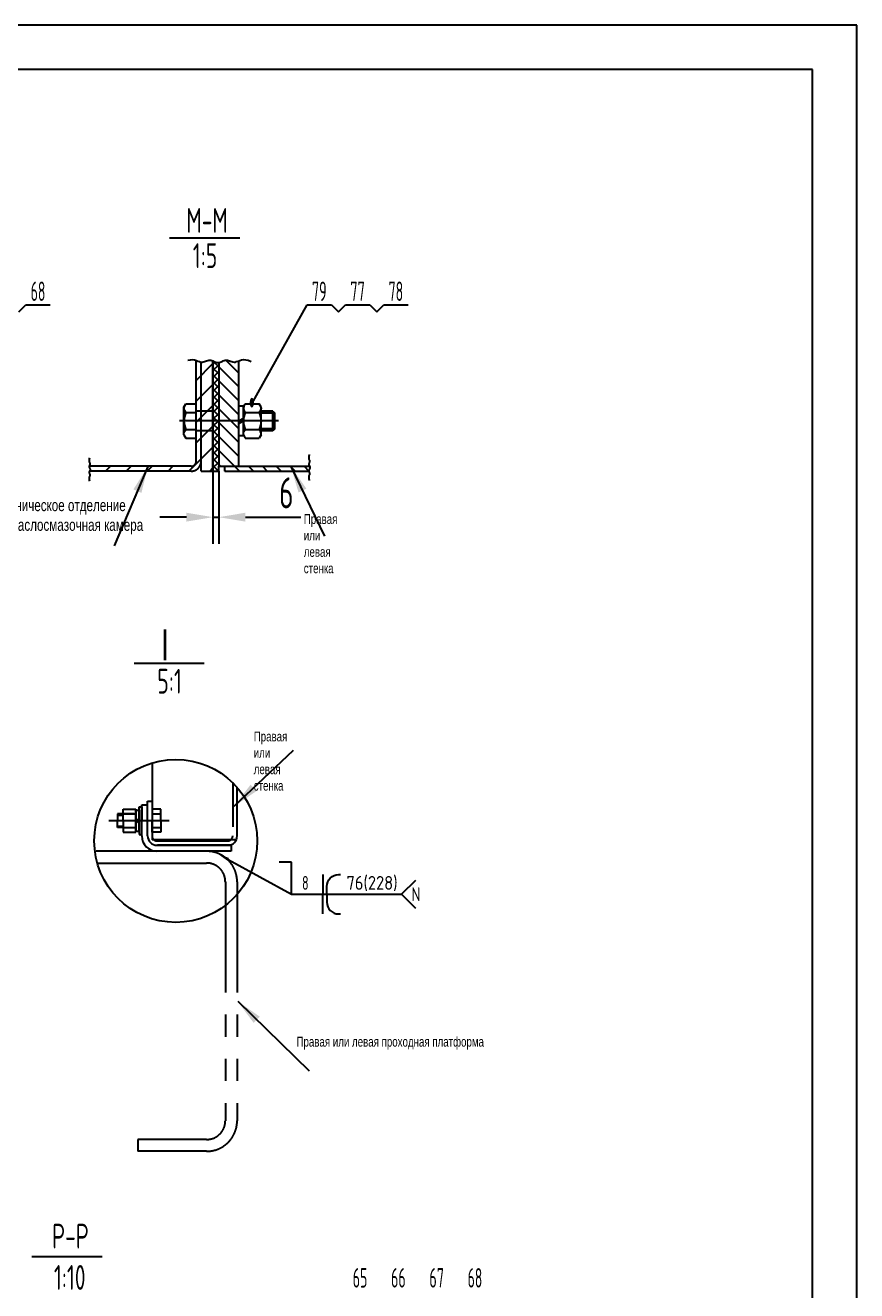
# Model space of a CAD drawing. Header units: millimetres. Extents: x 0 to 18900, y -495 to 13365.
# Drawn here: x 14673 to 18900, y 6934 to 13365 of the extents above; entities that cross this region are included whole.
import ezdxf
from ezdxf.enums import TextEntityAlignment as Align

# ---------------------------------------------------------------- set-up
doc = ezdxf.new("R2010")
doc.units = ezdxf.units.MM
doc.header["$LTSCALE"] = 450
for name, pattern in [('F', [0.75, 0.5, -0.25]), ('G', [2, 1.25, -0.25, 0.25, -0.25]), ('K', [2.5, 1.25, -0.25, 0.25, -0.25, 0.25, -0.25])]:
    doc.linetypes.add(name, pattern=pattern)
for name, color, linetype in [('01', 7, 'Continuous'), ('02', 1, 'Continuous'), ('04', 2, 'F'), ('05', 4, 'G'), ('07', 6, 'K'), ('08', 1, 'Continuous'), ('11', 3, 'Continuous'), ('13', 3, 'Continuous')]:
    doc.layers.add(name, color=color, linetype=linetype)
doc.styles.get("Standard").update_dxf_attribs({"font": 'isocp', "width": 0.707, "bigfont": 'intecad.shx'})
doc.dimstyles.new('INTE', dxfattribs={"dimscale": 45, "dimtxt": 3.5, "dimasz": 3, "dimexe": 3, "dimexo": 0, "dimgap": 1, "dimtad": 1, "dimdec": 0, "dimdsep": 46, "dimtxsty": 'Standard', "dimcen": 0, "dimclrd": 1, "dimclre": 1, "dimclrt": 3, "dimadec": 4, "dimazin": 0, "dimtfac": 1, "dimtdec": 0, "dimtmove": 0, "dimatfit": 0, "dimfxl": 1, "dimarcsym": 0})

# ---------------------------------------------------------------- blocks, each defined once
blk = doc.blocks.new('*D14')
at = {"layer": '08', "color": 1, "lineweight": -2}
for p, q in [((15626.6, 11099.1), (15626.6, 10730.1)), ((15656.6, 11099.1), (15656.6, 10730.1)), ((15491.6, 10865.1), (15356.6, 10865.1)), ((15626.6, 10865.1), (15656.6, 10865.1)), ((15791.6, 10865.1), (16073.3, 10865.1))]:
    blk.add_line(p, q, dxfattribs=at)
at = {"layer": '08', "color": 1}
for points in [[(15491.6, 10887.6), (15491.6, 10842.6), (15626.6, 10865.1)], [(15791.6, 10887.6), (15791.6, 10842.6), (15656.6, 10865.1)]]:
    blk.add_solid(points, dxfattribs=at)
at = {"layer": 'Defpoints', "color": 0}
for p in [(15626.6, 11099.1), (15656.6, 11099.1), (15656.6, 10865.1)]:
    blk.add_point(p, dxfattribs=at)
at = {"layer": '08', "color": 3, "insert": (15999.9, 10988.9), "char_height": 157.5, "attachment_point": 5}
blk.add_mtext('6', dxfattribs=at)
blk = doc.blocks.new('*U33')
at = {"layer": '01'}
for points in [[(415, 292), (25, 292)], [(415, 5), (415, 292)]]:
    blk.add_lwpolyline(points, dxfattribs=at)
at = {"layer": '02'}
for points in [[(420, 297), (0, 297)], [(420, 0), (420, 297)]]:
    blk.add_lwpolyline(points, dxfattribs=at)

msp = doc.modelspace()

# ---------------------------------------------------------------- hatches: boundary and pattern name
at = {"layer": '02', "linetype": 'Continuous'}
h = msp.add_hatch(dxfattribs=at)
h.set_pattern_fill('_USER', color=1, scale=25, angle=45, style=0, double=1, pattern_type=0)
h.set_pattern_definition([(45, (-85359.416, 3679.284), (-17.6776695, 17.6776695), []), (135, (-85359.416, 3679.284), (-17.6776695, -17.6776695), [])])
h.paths.add_polyline_path([(15626.6, 11354.1), (15656.6, 11354.1), (15656.6, 11650), (15645.5, 11651.2), (15637.1, 11654.6), (15631.8, 11657.1), (15626.6, 11659.6)])
h.paths.add_polyline_path([(15626.6, 11099.1), (15656.6, 11099.1), (15656.6, 11124.1), (15656.6, 11354.1), (15626.6, 11354.1)])
h = msp.add_hatch(dxfattribs=at)
h.set_pattern_fill('_USER', color=1, scale=50, angle=315, style=0, pattern_type=0)
h.set_pattern_definition([(315, (-85359.416, 3679.284), (35.35534, 35.35534), [])])
h.paths.add_polyline_path([(15756.6, 11659.2), (15754.9, 11658.5), (15743, 11653.9), (15731.6, 11653), (15720.7, 11655.9), (15711.1, 11659.8), (15705.7, 11661.8), (15700.3, 11663.3), (15695.1, 11663.9), (15689.8, 11663.3), (15684.5, 11661.8), (15679.2, 11659.6), (15674, 11657.1), (15665.2, 11653), (15656.6, 11650.5), (15656.6, 11354.1), (15756.6, 11354.1)])
h.paths.add_polyline_path([(15756.6, 11354.1), (15656.6, 11354.1), (15656.6, 11124.1), (15756.6, 11124.1)])
h.paths.add_polyline_path([(15686.6, 11124.1), (15686.6, 11099.1), (16115.1, 11099.1), (16117.1, 11105.9), (16119.7, 11111.4), (16120.5, 11113.4), (16121.1, 11115.5), (16121.3, 11117.5), (16121.1, 11119.6), (16120.5, 11121.7), (16119.7, 11123.7), (16119.5, 11124.1)])
at = {"layer": '07', "linetype": 'K'}
h = msp.add_hatch(dxfattribs=at)
h.set_pattern_fill('_USER', color=6, scale=75, angle=45, style=0, pattern_type=0)
h.set_pattern_definition([(45, (-85359.416, 3679.28), (-53.03301, 53.03301), [])])
h.paths.add_polyline_path([(15541.6, 11354.1), (15566.6, 11354.1), (15566.6, 11653.6), (15565, 11653.7), (15558.2, 11655.7), (15550.9, 11658.5), (15542.8, 11661.6), (15541.6, 11662)])
h.paths.add_polyline_path([(15566.6, 11354.1), (15541.6, 11354.1), (15541.6, 11149.1, -0.414214), (15516.6, 11124.1), (14999.5, 11124.1), (14999.3, 11122.4), (14999.5, 11120.5), (15000, 11118.6), (15000.8, 11116.7), (15001.7, 11114.9), (15002.6, 11113), (15003.8, 11110), (15004.2, 11106.6), (15003.3, 11103.7), (15002.6, 11101.8), (15001.3, 11099.1), (15516.6, 11099.1, 0.414214), (15566.6, 11149.1)])
h.paths.add_polyline_path([(15566.6, 11099.1), (15626.6, 11099.1), (15626.6, 11354.1), (15566.6, 11354.1)])
h.paths.add_polyline_path([(15566.6, 11354.1), (15626.6, 11354.1), (15626.6, 11659.6), (15626.5, 11659.6), (15621.2, 11661.8), (15616, 11663.3), (15610.7, 11663.9), (15605.4, 11663.3), (15600.1, 11661.8), (15594.7, 11659.8), (15589.2, 11657.5), (15583.5, 11655.5), (15577.6, 11653.9), (15571.4, 11653.2), (15566.6, 11653.6)])

# ---------------------------------------------------------------- linework, layer by layer
for p, q in [((15406.7, 12285.6), (15763.4, 12285.6)), ((15686.6, 11099.1), (16116.3, 11099.1)), ((15226.2, 10122.7), (15582.9, 10122.7)), ((15317.4, 9616.2), (15317.4, 9224.8)), ((15749.9, 9244.8), (15749.9, 9491.9)), ((15294.9, 9422.3), (15317.4, 9422.3)), ((15294.9, 9244.8), (15294.9, 9422.3)), ((15745.5, 9224.8), (15317.4, 9224.8)), ((15342.4, 9219.8), (15702.4, 9219.8)), ((15342.4, 9197.3), (15702.4, 9197.3)), ((16025.9, 9112.5), (15963.8, 9112.5)), ((16025.9, 8948.4), (16025.9, 9112.5)), ((14706.8, 7107.8), (15063.5, 7107.8))]:
    msp.add_line(p, q)
for centre, start, end in [((15342.4, 9244.8), 180, 270), ((15702.4, 9244.8), 270, 0)]:
    msp.add_arc(centre, 47.5, start, end)
at = {"layer": '01'}
for p, q in [((15626.6, 11659.6), (15626.6, 11099.1)), ((15479.1, 11424.1), (15488.6, 11440.7)), ((15479.1, 11284.1), (15479.1, 11424.1)), ((15488.6, 11440.7), (15541.6, 11440.7)), ((15488.6, 11397.4), (15541.6, 11397.4)), ((15541.6, 11267.5), (15541.6, 11440.7)), ((15626.6, 11404.1), (15541.6, 11404.1)), ((15479.1, 11284.1), (15488.6, 11267.5)), ((15488.6, 11310.8), (15541.6, 11310.8)), ((15488.6, 11267.5), (15541.6, 11267.5)), ((15626.6, 11304.1), (15541.6, 11304.1)), ((15626.6, 11099.1), (15656.6, 11099.1)), ((15656.6, 11099.1), (15656.6, 11124.1)), ((15252.4, 9392.3), (15264.9, 9392.3)), ((15252.4, 9322.3), (15252.4, 9392.3)), ((15264.9, 9402.3), (15294.9, 9402.3)), ((15264.9, 9392.3), (15264.9, 9322.3)), ((15226.9, 9357.3), (15142.4, 9357.3)), ((15142.4, 9357.3), (15142.4, 9322.3)), ((15170.4, 9380.7), (15234.4, 9380.7)), ((15170.4, 9322.3), (15170.4, 9380.7)), ((15170.4, 9357.3), (15234.4, 9357.3)), ((15234.4, 9380.7), (15234.4, 9322.3)), ((15234.4, 9375.8), (15252.4, 9375.8)), ((15234.4, 9322.3), (15234.4, 9375.8)), ((15234.4, 9322.3), (15252.4, 9332.7)), ((15252.4, 9375.8), (15252.4, 9322.3)), ((15142.4, 9287.3), (15142.4, 9322.3)), ((15170.4, 9287.3), (15142.4, 9287.3)), ((15170.4, 9322.3), (15170.4, 9263.9)), ((15170.4, 9287.3), (15234.4, 9287.3)), ((15170.4, 9263.9), (15234.4, 9263.9)), ((15234.4, 9263.9), (15234.4, 9322.3)), ((15234.4, 9322.3), (15234.4, 9268.8)), ((15252.4, 9322.3), (15234.4, 9311.9)), ((15234.4, 9268.8), (15252.4, 9268.8)), ((15252.4, 9322.3), (15252.4, 9252.3)), ((15252.4, 9268.8), (15252.4, 9322.3)), ((15264.9, 9252.3), (15264.9, 9322.3)), ((15252.4, 9252.3), (15264.9, 9252.3)), ((15719.9, 9197.3), (15719.9, 9167.3)), ((16185.9, 9048.4), (16185.9, 8948.4)), ((16185.9, 8848.4), (16185.9, 8948.4))]:
    msp.add_line(p, q, dxfattribs=at)
at = {"layer": '01', "color": 7, "linetype": 'Continuous'}
for p, q in [((15656.6, 11650.8), (15656.6, 11124.1)), ((15756.6, 11659.2), (15756.6, 11124.1)), ((15781.6, 11429.6), (15756.6, 11429.6)), ((15781.6, 11424.1), (15791.1, 11440.7)), ((15781.6, 11278.6), (15781.6, 11429.6)), ((15791.1, 11440.7), (15862, 11440.7)), ((15791.1, 11397.4), (15862, 11397.4)), ((15871.6, 11424.1), (15862, 11440.7)), ((15871.6, 11284.1), (15871.6, 11424.1)), ((15931.6, 11404.1), (15871.6, 11404.1)), ((15931.6, 11304.1), (15931.6, 11404.1)), ((15931.6, 11404.1), (15941.6, 11394.1)), ((15941.6, 11314.1), (15941.6, 11394.1)), ((15756.6, 11354.1), (15781.6, 11368.6)), ((15781.6, 11354.1), (15756.6, 11339.7)), ((15781.6, 11278.6), (15756.6, 11278.6)), ((15781.6, 11284.1), (15791.1, 11267.5)), ((15791.1, 11310.8), (15862, 11310.8)), ((15791.1, 11267.5), (15862, 11267.5)), ((15871.6, 11284.1), (15862, 11267.5)), ((15931.6, 11304.1), (15871.6, 11304.1)), ((15941.6, 11314.1), (15931.6, 11304.1)), ((15656.6, 11124.1), (16119.5, 11124.1)), ((15686.6, 11099.1), (15686.6, 11124.1)), ((15264.9, 9244.8), (15264.9, 9402.3)), ((15294.9, 9247.3), (15294.9, 9417.3)), ((15719.9, 9197.3), (15344.9, 9197.3)), ((15719.9, 9167.3), (15342.4, 9167.3))]:
    msp.add_line(p, q, dxfattribs=at)
at = {"layer": '01'}
for points in [[(16205.9, 8948.4), (16205.9, 8988.4, -0.414214), (16265.9, 9048.4), (16275.9, 9048.4)], [(16205.9, 8948.4), (16205.9, 8908.4, 0.414214), (16265.9, 8848.4), (16275.9, 8848.4)]]:
    msp.add_lwpolyline(points, format="xyb", dxfattribs=at)
at = {"layer": '01', "color": 7, "linetype": 'Continuous'}
for radius in [77.5, 47.5]:
    msp.add_arc((15342.4, 9244.8), radius, 180, 270, dxfattribs=at)
at = {"layer": '01'}
for points in [[(15483.8, 11432.4), (15479.1, 11419.1), (15488.6, 11397.4)], [(15488.6, 11397.4), (15479.1, 11354.1), (15488.6, 11310.8)], [(15483.8, 11275.8), (15479.1, 11289.2), (15488.6, 11310.8)]]:
    msp.add_spline(points, degree=3, dxfattribs=at)
at = {"layer": '01', "color": 7, "linetype": 'Continuous'}
for points in [[(15786.3, 11432.4), (15781.6, 11419.1), (15791.1, 11397.4)], [(15791.1, 11397.4), (15781.6, 11354.1), (15791.1, 11310.8)], [(15866.8, 11432.4), (15871.6, 11419.1), (15862, 11397.4)], [(15862, 11397.4), (15871.6, 11354.1), (15862, 11310.8)], [(15786.3, 11275.8), (15781.6, 11289.2), (15791.1, 11310.8)], [(15866.8, 11275.8), (15871.6, 11289.2), (15862, 11310.8)]]:
    msp.add_spline(points, degree=3, dxfattribs=at)
at = {"layer": '02'}
for p, q in [((14640.2, 11908.4), (14675.6, 11943.8)), ((14675.6, 11943.8), (14799.6, 11943.8)), ((15824.7, 11441.9), (16105.7, 11943.8)), ((16105.7, 11943.8), (16229.7, 11943.8)), ((16229.7, 11943.8), (16265.1, 11908.4)), ((16265.1, 11908.4), (16300.4, 11943.8)), ((16300.4, 11943.8), (16424.4, 11943.8)), ((16424.4, 11943.8), (16459.8, 11908.4)), ((16459.8, 11908.4), (16495.2, 11943.8)), ((16495.2, 11943.8), (16619.2, 11943.8)), ((15142.4, 9350.3), (15170.4, 9350.3)), ((15142.4, 9294.3), (15170.4, 9294.3))]:
    msp.add_line(p, q, dxfattribs=at)
at = {"layer": '02', "color": 1, "linetype": 'Continuous'}
for p, q in [((15941.6, 11394.1), (15871.6, 11394.1)), ((15941.6, 11314.1), (15871.6, 11314.1))]:
    msp.add_line(p, q, dxfattribs=at)
at = {"layer": '02'}
for points in [[(15499, 11662.9), (15512.1, 11665.6), (15523.6, 11665.8), (15533.8, 11664.3), (15542.8, 11661.6), (15550.9, 11658.5), (15558.2, 11655.7), (15565, 11653.7), (15571.4, 11653.2), (15577.6, 11653.9), (15583.5, 11655.5), (15589.2, 11657.5), (15594.7, 11659.8), (15600.1, 11661.8), (15605.4, 11663.3), (15610.7, 11663.9), (15616, 11663.3), (15621.2, 11661.8), (15626.5, 11659.6), (15631.8, 11657.1), (15637.1, 11654.6), (15642.3, 11652.5), (15647.6, 11651), (15652.9, 11650.4), (15658.1, 11651), (15663.4, 11652.5), (15668.7, 11654.6), (15674, 11657.1), (15679.2, 11659.6), (15684.5, 11661.8), (15689.8, 11663.3), (15695.1, 11663.9), (15700.3, 11663.3), (15705.7, 11661.8), (15711.1, 11659.8), (15716.6, 11657.5), (15722.3, 11655.5), (15728.2, 11653.9), (15734.3, 11653.2), (15740.8, 11653.7), (15747.5, 11655.7), (15754.9, 11658.5), (15762.9, 11661.6), (15772, 11664.3), (15782.1, 11665.8), (15793.7, 11665.6), (15806.8, 11662.9), (15821.6, 11657.1)], [(16118.7, 11051.7), (16116.4, 11057.5), (16115.4, 11062.6), (16115.3, 11067.1), (16115.9, 11071.1), (16116.9, 11074.6), (16118.1, 11077.8), (16119.3, 11080.6), (16120, 11083.3), (16120.2, 11085.8), (16120, 11088.2), (16119.3, 11090.5), (16118.5, 11092.7), (16117.7, 11094.8), (16116.9, 11097), (16116.3, 11099), (16116.1, 11101.1), (16116.3, 11103.1), (16116.9, 11105.2), (16117.7, 11107.3), (16118.7, 11109.3), (16119.7, 11111.4), (16120.5, 11113.4), (16121.1, 11115.5), (16121.3, 11117.5), (16121.1, 11119.6), (16120.5, 11121.7), (16119.7, 11123.7), (16118.7, 11125.8), (16117.7, 11127.8), (16116.9, 11129.9), (16116.3, 11131.9), (16116.1, 11134), (16116.3, 11136.1), (16116.9, 11138.1), (16117.7, 11140.2), (16118.5, 11142.4), (16119.3, 11144.6), (16120, 11146.9), (16120.2, 11149.3), (16120, 11151.8), (16119.3, 11154.5), (16118.1, 11157.3), (16116.9, 11160.5), (16115.9, 11164), (16115.3, 11168), (16115.4, 11172.5), (16116.4, 11177.6), (16118.7, 11183.4)], [(15704.9, 9125.6), (16025.9, 8948.4), (16585.9, 8948.4)], [(16656.6, 9019.1), (16585.9, 8948.4), (16656.6, 8877.7)]]:
    msp.add_lwpolyline(points, dxfattribs=at)
msp.add_lwpolyline([(15643.6, 9159.5, 0, 16, 0), (15704.9, 9125.6, 16, 16, 0)], format="xyseb", dxfattribs=at)
msp.add_circle((15437.6, 9219.8), 414.2, dxfattribs=at)
at = {"layer": '04', "color": 2, "linetype": 'F'}
for p, q in [((15727.4, 9515.8), (15727.4, 9244.8)), ((15361.4, 9380.7), (15317.4, 9380.7)), ((15317.4, 9380.7), (15317.4, 9322.3)), ((15317.4, 9357.3), (15361.4, 9357.3)), ((15361.4, 9322.3), (15361.4, 9380.7)), ((15317.4, 9263.9), (15317.4, 9322.3)), ((15317.4, 9287.3), (15361.4, 9287.3)), ((15361.4, 9263.9), (15317.4, 9263.9)), ((15361.4, 9322.3), (15361.4, 9263.9))]:
    msp.add_line(p, q, dxfattribs=at)
for centre, start, end in [((15342.4, 9244.8), 180, 270), ((15702.4, 9244.8), 270, 0)]:
    msp.add_arc(centre, 25, start, end, dxfattribs=at)
at = {"layer": '05', "color": 4, "linetype": 'G'}
for p, q in [((15959.4, 11354.1), (15456.7, 11354.1)), ((15404.2, 9322.3), (15097.1, 9322.3))]:
    msp.add_line(p, q, dxfattribs=at)
at = {"layer": '07', "color": 6, "linetype": 'K'}
for p, q in [((15541.6, 11149.1), (15541.6, 11662)), ((15566.6, 11099.1), (15566.6, 11653.6)), ((15626.6, 11099.1), (15626.6, 11657.1)), ((15516.6, 11124.1), (14999.5, 11124.1)), ((15516.6, 11099.1), (15001.3, 11099.1)), ((15566.6, 11099.1), (15626.6, 11099.1)), ((15594.9, 9167.3), (15026.7, 9167.3)), ((15038.9, 9107.3), (15594.9, 9107.3)), ((15689.9, 9012.3), (15689.9, 7797.3)), ((15749.9, 9012.3), (15749.9, 7797.3)), ((15594.9, 7702.3), (15244.9, 7702.3)), ((15244.9, 7702.3), (15244.9, 7642.3)), ((15594.9, 7642.3), (15244.9, 7642.3))]:
    msp.add_line(p, q, dxfattribs=at)
msp.add_lwpolyline([(15001.7, 11047.6), (14999.6, 11052.9), (14998.7, 11057.5), (14998.6, 11061.6), (14999.1, 11065.2), (15000.1, 11068.4), (15001.2, 11071.3), (15002.2, 11073.9), (15002.9, 11076.3), (15003.1, 11078.5), (15002.8, 11080.7), (15002.3, 11082.8), (15001.5, 11084.8), (15000.7, 11086.8), (15000, 11088.7), (14999.5, 11090.6), (14999.3, 11092.5), (14999.5, 11094.3), (15000, 11096.2), (15000.8, 11098.1), (15001.7, 11099.9), (15002.6, 11101.8), (15003.3, 11103.7), (15003.9, 11105.5), (15004.1, 11107.4), (15003.9, 11109.3), (15003.3, 11111.1), (15002.6, 11113), (15001.7, 11114.9), (15000.8, 11116.7), (15000, 11118.6), (14999.5, 11120.5), (14999.3, 11122.4), (14999.5, 11124.2), (15000, 11126.1), (15000.7, 11128), (15001.5, 11130), (15002.3, 11132), (15002.8, 11134.1), (15003.1, 11136.3), (15002.9, 11138.5), (15002.2, 11141), (15001.2, 11143.5), (15000.1, 11146.4), (14999.1, 11149.6), (14998.6, 11153.2), (14998.7, 11157.3), (14999.6, 11161.9), (15001.7, 11167.2)], dxfattribs=at)
for centre, radius, start, end in [((15516.6, 11149.1), 50, 270, 0), ((15516.6, 11149.1), 25, 270, 0), ((15594.9, 9012.3), 155, 0, 90), ((15594.9, 9012.3), 95, 0, 90), ((15594.9, 7797.3), 155, 270, 0), ((15594.9, 7797.3), 95, 270, 0)]:
    msp.add_arc(centre, radius, start, end, dxfattribs=at)

# ---------------------------------------------------------------- block references
at = {"layer": '01', "xscale": 45, "yscale": 45, "zscale": 45}
msp.add_blockref('*U33', (0, 0), dxfattribs=at)

# ---------------------------------------------------------------- texts
at = {"layer": '01', "attachment_point": 1}
for s, insert, char_height in [('{\\fArial|b0|i0|c204|p34;\\C3;Механическое отделение\\Pили маслосмазочная камера}', (14477.1, 10955.7), 60), ('{\\fArial|b0|i0|c0|p34;\\C3;I}', (15361.5, 10295.7), 157.5)]:
    msp.add_mtext(s, dxfattribs=dict(at, insert=insert, char_height=char_height))
at = {"layer": '01', "char_height": 50, "attachment_point": 1}
for s, insert, width in [('{\\fArial|b0|i0|c204|p34;\\C3;Правая или левая стенка}', (16088.8, 10880.4), 4.613), ('{\\fArial|b0|i0|c204|p34;\\C3;Правая или левая стенка}', (15834.3, 9775.6), 4.613), ('{\\fArial|b0|i0|c204|p34;\\C3;Правая или левая проходная платформа}', (16051.8, 8224.1), 988.184)]:
    msp.add_mtext(s, dxfattribs=dict(at, insert=insert, width=width))
at = {"layer": '02', "width": 0.605172}
msp.add_text('●', height=40, dxfattribs=at).set_placement((15812.7, 11421.9), (15836.7, 11421.9), align=Align.FIT)
at = {"layer": '11'}
for s, width, p, p2 in [('68', 0.601243, (14700.4, 11963.8), (14774.8, 11963.8)), ('79', 0.568672, (16130.5, 11963.8), (16204.9, 11963.8)), ('77', 0.601243, (16325.2, 11963.8), (16399.6, 11963.8)), ('78', 0.601243, (16520, 11963.8), (16594.4, 11963.8)), ('65', 0.581958, (16337.8, 6949.5), (16412.2, 6949.5)), ('66', 0.578293, (16532.5, 6949.5), (16606.9, 6949.5)), ('67', 0.601243, (16727.2, 6949.5), (16801.6, 6949.5)), ('68', 0.601243, (16921.9, 6949.5), (16996.3, 6949.5))]:
    msp.add_text(s, height=98.99, dxfattribs=dict(at, width=width)).set_placement(p, p2, align=Align.FIT)
at = {"layer": '11', "color": 3, "linetype": 'Continuous', "char_height": 126, "width": 1305.173, "attachment_point": 1}
for s, insert in [('M-M', (15491.7, 12436.3)), ('1:5', (15524.7, 12257.4)), ('5:1', (15344.2, 10094.5)), ('P-P', (14809.2, 7274)), ('1:10', (14818.3, 7063.9))]:
    msp.add_mtext(s, dxfattribs=dict(at, insert=insert))
at = {"layer": '13', "width": 0.707}
msp.add_text('8', height=70, dxfattribs=at).set_placement((16079.9, 8971.4))
at = {"layer": '13'}
for s, width, p, p2 in [('76(228)', 0.895094, (16305.9, 8971.4), (16565.9, 8971.4)), ('N', 1.010989, (16635.9, 8913.4), (16681.9, 8913.4))]:
    msp.add_text(s, height=70, dxfattribs=dict(at, width=width)).set_placement(p, p2, align=Align.FIT)

# ---------------------------------------------------------------- dimensions: what is measured, and where the dimension line sits
at = {"layer": '08'}
dim = msp.add_linear_dim(base=(15656.6, 10865.1), p1=(15626.6, 11099.1), p2=(15656.6, 11099.1), text='6', dimstyle='INTE', dxfattribs=at)
dim.commit()
dim.dimension.update_dxf_attribs({"geometry": '*D14', "text_midpoint": (15999.9, 10988.9)})

# ---------------------------------------------------------------- leaders
for points in [[(15295.6, 11121.9), (15125, 10719.1)], [(16023.4, 11121.9), (16194, 10768.1)], [(15735.3, 9396.3), (16036.2, 9681.6)], [(15752.6, 8404.8), (16116.1, 8051)]]:
    msp.add_leader(points, dimstyle='INTE')

doc.saveas('drawing.dxf')
